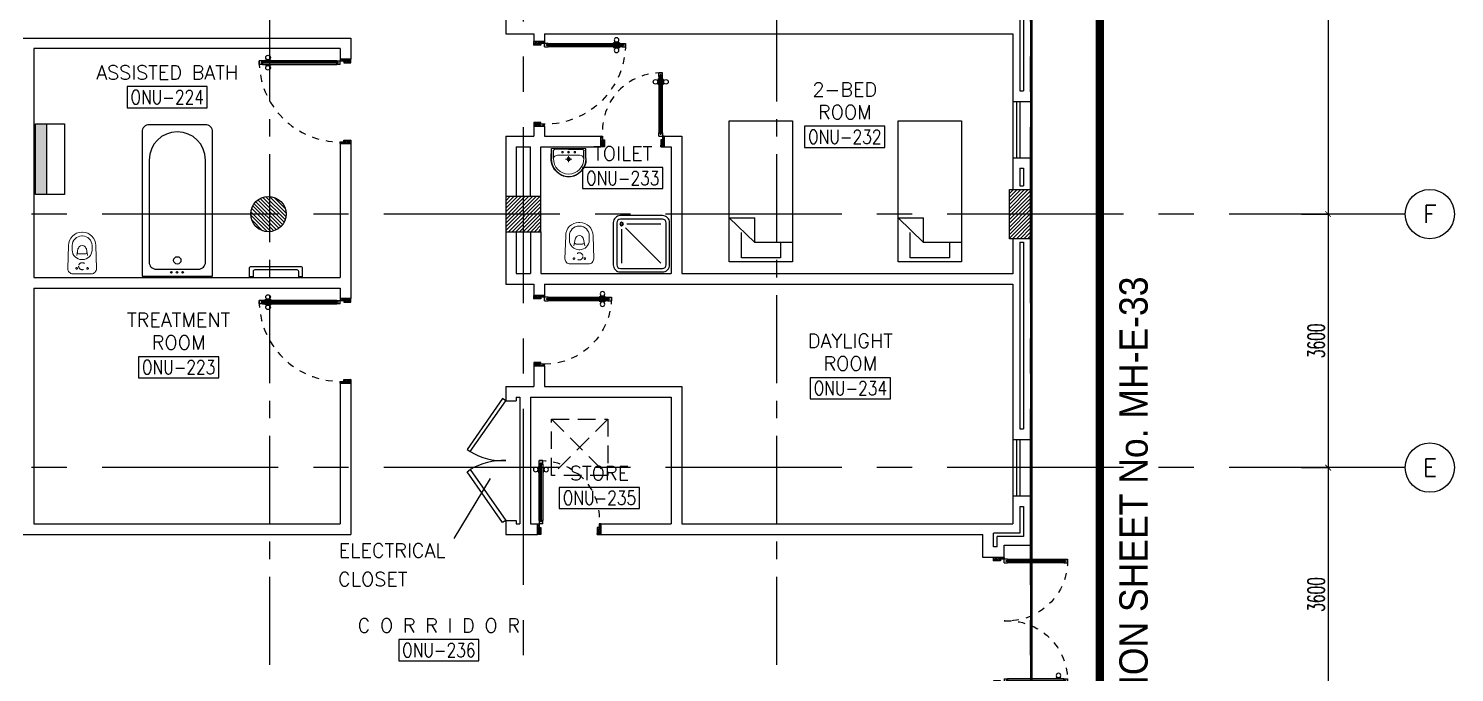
# Model space of a CAD drawing. Extents: x 0 to 90.9, y -1.6 to 78.
# Drawn here: x 70.7 to 90.95, y 13.2 to 22.35 of the extents above; entities that cross this region are included whole.
import ezdxf
from ezdxf.enums import TextEntityAlignment as Align

# ---------------------------------------------------------------- set-up
doc = ezdxf.new("R2010")
doc.units = 0
doc.header["$MEASUREMENT"] = 0
doc.header["$PDMODE"] = 34
for name, pattern in [('CENTER', [2, 1.25, -0.25, 0.25, -0.25]), ('CENTER2', [1.125, 0.75, -0.125, 0.125, -0.125]), ('CENTERX2', [4, 2.5, -0.5, 0.5, -0.5]), ('DASHED', [0.75, 0.5, -0.25]), ('HIDDEN', [0.375, 0.25, -0.125]), ('HIDDEN2', [0.1875, 0.125, -0.0625])]:
    doc.linetypes.add(name, pattern=pattern)
doc.layers.get('0').update_dxf_attribs({"color": 11, "linetype": 'CONTINUOUS'})
doc.layers.get('DEFPOINTS').update_dxf_attribs({"color": 11, "linetype": 'CONTINUOUS'})
for name, color, linetype in [('A-FUR-ACCES', 11, 'CONTINUOUS'), ('AX-CR', 11, 'CONTINUOUS'), ('AX-DIM', 11, 'CONTINUOUS'), ('AX-TXT', 11, 'CONTINUOUS'), ('AXES', 11, 'CENTERX2'), ('AXES1', 11, 'CENTER'), ('COL', 11, 'CONTINUOUS'), ('DOOR', 11, 'CONTINUOUS'), ('E-TEXT', 4, 'CONTINUOUS'), ('EJ', 11, 'CONTINUOUS'), ('ELEV', 11, 'CONTINUOUS'), ('FIX', 11, 'CONTINUOUS'), ('FUR', 11, 'CONTINUOUS'), ('HAT', 11, 'CONTINUOUS'), ('INSUL', 11, 'CONTINUOUS'), ('RM-BOX', 11, 'CONTINUOUS'), ('RM-NAME', 11, 'CONTINUOUS'), ('RM-NO', 11, 'CONTINUOUS'), ('ROOF', 11, 'CONTINUOUS'), ('SHAFT', 11, 'CONTINUOUS'), ('TXT1', 11, 'CONTINUOUS'), ('WALL', 11, 'CONTINUOUS'), ('WIN', 11, 'CONTINUOUS')]:
    doc.layers.add(name, color=color, linetype=linetype)
doc.styles.add('ROMANS', font='ROMANS.shx', dxfattribs={"width": 0.6})
doc.styles.add('TTXT', font='swisse.ttf', dxfattribs={"width": 0.6})
doc.dimstyles.new('DIM-OUT', dxfattribs={"dimscale": 0, "dimtxt": 0.24, "dimasz": 0.08, "dimexe": 0.02, "dimexo": 0.02, "dimgap": 0.05, "dimtad": 1, "dimdec": 0, "dimlfac": 1000, "dimzin": 0, "dimdsep": 46, "dimtxsty": 'ROMANS', "dimblk1": 'ARCHTICK', "dimblk2": 'ARCHTICK', "dimsah": 1, "dimcen": 0.01, "dimdle": 0.08, "dimclrd": 7, "dimclre": 7, "dimclrt": 2, "dimadec": 0, "dimazin": 0, "dimtp": 2, "dimtm": 2, "dimtfac": 0.114286, "dimtdec": 0, "dimtix": 1, "dimtmove": 2, "dimatfit": 3, "dimldrblk": 'ARCHTICK', "dimfxl": 0, "dimtolj": 1, "dimtzin": 0, "dimarcsym": 0})

# ---------------------------------------------------------------- blocks, each defined once
blk = doc.blocks.new('RM1')
at = {"layer": 'RM-BOX'}
blk.add_lwpolyline([(570, -200), (-570, -200), (-570, -500), (570, -500)], close=True, dxfattribs=at)
at = {"layer": 'RM-NAME', "style": 'ROMANS'}
for tag, p in [('ROOMNAME1', (0, 324)), ('ROOMNAME2', (0, 0))]:
    blk.add_attdef(tag, text='', height=200, dxfattribs=at).set_placement(p, align=Align.MIDDLE)
at = {"layer": 'RM-NO', "style": 'ROMANS', "width": 0.8}
blk.add_attdef('ROOMNO', text='', height=200, dxfattribs=at).set_placement((0, -350), align=Align.MIDDLE)
blk = doc.blocks.new('WC1')
at = {"layer": 'FIX', "lineweight": 20}
for p, q in [((-210, 204), (-538, 194)), ((-727, 5), (-727, -5)), ((-674, 5), (-674, -5)), ((-534, 24), (-540, 0)), ((-540, 0), (-534, -24)), ((-475, 141), (-538, 141)), ((-395, 76), (-490, 60)), ((-339, 5), (-339, -5)), ((-538, -141), (-475, -141)), ((-538, -194), (-210, -204)), ((-490, -60), (-395, -76))]:
    blk.add_line(p, q, dxfattribs=at)
at = {"layer": 'FIX', "linetype": 'Continuous', "lineweight": 20}
blk.add_line((-420, -47), (-420, 45), dxfattribs=at)
at = {"layer": 'FIX', "lineweight": 20}
blk.add_lwpolyline([(-213, -204), (-210, -204, 0.414214), (-137, -131), (-137, 0), (-137, 131, 0.414214), (-210, 204)], format="xyb", dxfattribs=at)
at = {"layer": 'FIX', "linetype": 'HIDDEN2', "lineweight": 20, "ltscale": 0.3}
blk.add_circle((-245, 0), 49.8, dxfattribs=at)
at = {"layer": 'FIX', "linetype": 'HIDDEN', "lineweight": 20, "ltscale": 0.05}
for centre in [(-213, 78), (-213, -77)]:
    blk.add_circle(centre, 11.6, dxfattribs=at)
at = {"layer": 'FIX', "lineweight": 20}
for centre, radius, start, end in [((-538, 5), 189, 90, 180), ((-538, 5), 136, 90, 180), ((-473, -7), 68.2, 128.9242, 152.8468), ((-464, -18), 82, 108.496, 128.9242), ((-475, 5), 136, 360, 90), ((-538, -5), 189, 180, 270), ((-538, -5), 136, 180, 270), ((-473, 7), 68.2, 207.1532, 231.0758), ((-464, 18), 82, 231.0758, 251.504), ((-475, -5), 136, 270, 0)]:
    blk.add_arc(centre, radius, start, end, dxfattribs=at)
at = {"layer": 'FIX', "linetype": 'Continuous', "lineweight": 20}
for centre, start, end in [((-443, 46), 357.6662, 91.6121), ((-442, -46), 268.3879, 2.3338)]:
    blk.add_arc(centre, 22.3, start, end, dxfattribs=at)
blk = doc.blocks.new('DOOR100')
at = {"layer": 'DOOR', "color": 0, "linetype": 'ByBlock'}
for p, q in [((-83, 1129), (-83, 1219)), ((-76, 1219), (-83, 1219)), ((-76, 1251), (-76, 1301)), ((-76, 1301), (-26, 1301)), ((-26, 1301), (-76, 1301)), ((-59, 1251), (-76, 1251)), ((-59, 1251), (-59, 1271)), ((-43, 1271), (-59, 1271)), ((-43, 1251), (-43, 1271)), ((-26, 1251), (-43, 1251)), ((-26, 1251), (-26, 1301)), ((-26, 1219), (-19, 1219)), ((-19, 1129), (-19, 1219)), ((-92, 1206), (-92, 1141)), ((-83, 1206), (-92, 1206)), ((-83, 1141), (-92, 1141)), ((-83, 1206), (-83, 1141)), ((-76, 1129), (-83, 1129)), ((-26, 1129), (-19, 1129)), ((-19, 1206), (-19, 1141)), ((-19, 1206), (-10, 1206)), ((-19, 1141), (-10, 1141)), ((-10, 1206), (-10, 1141)), ((-1201, 0), (-1201, 150)), ((-1201, 150), (-1176, 150)), ((-1201, 150), (-1201, 0)), ((-1151, 0), (-1201, 0)), ((-1176, 150), (-1176, 100)), ((-1176, 100), (-1151, 100)), ((-1151, 100), (-1151, 0)), ((-76, 200), (-59, 200)), ((-76, 150), (-76, 200)), ((-76, 150), (-26, 150)), ((-59, 200), (-59, 180)), ((-59, 180), (-43, 180)), ((-51, 100), (-51, 0)), ((-26, 100), (-51, 100)), ((-51, 0), (-1, 0)), ((-43, 200), (-26, 200)), ((-43, 180), (-43, 200)), ((-26, 200), (-26, 150)), ((-1, 150), (-26, 150)), ((-26, 150), (-26, 100)), ((-1, 150), (-1, 0))]:
    blk.add_line(p, q, dxfattribs=at)
at = {"layer": 'DOOR', "linetype": 'ByBlock'}
for p, q in [((-76, 1251), (-76, 200)), ((-59, 200), (-59, 1251)), ((-43, 200), (-43, 1251)), ((-26, 200), (-26, 1251))]:
    blk.add_line(p, q, dxfattribs=at)
at = {"layer": 'DOOR', "color": 9, "linetype": 'ByBlock'}
for p, q in [((-1151, 0), (-1201, 114)), ((-1151, 0), (-1201, 40)), ((-1151, 0), (-1164, 100)), ((-51, 0), (-1, 114)), ((-51, 0), (-38, 100)), ((-51, 0), (-1, 40))]:
    blk.add_line(p, q, dxfattribs=at)
at = {"layer": 'DOOR', "color": 0, "linetype": 'ByBlock'}
for centre in [(-125, 1174), (22, 1174)]:
    blk.add_circle(centre, 32.4, dxfattribs=at)
at = {"layer": 'DOOR', "linetype": 'HIDDEN', "ltscale": 0.5}
blk.add_arc((-27, 152), 1149, 89.961, 180.0931, dxfattribs=at)
at = {"layer": 'DOOR', "color": 9, "linetype": 'ByBlock'}
for centre, radius, start, end in [((-1151, 0), 154, 103.7142, 108.8947), ((-1151, 0), 134, 100.72, 111.8402), ((-1151, 0), 94.4, 90, 121.9818), ((-1151, 0), 74.4, 90, 132.2236), ((-1151, 0), 54.4, 90, 156.7926), ((-1151, 0), 34.4, 90, 180), ((-1151, 0), 14.4, 90, 180), ((-51, 0), 94.4, 58.0182, 90), ((-51, 0), 74.4, 47.7764, 90), ((-51, 0), 54.4, 23.2074, 90), ((-51, 0), 34.4, 0, 90), ((-51, 0), 14.4, 0, 90), ((-51, 0), 134, 68.1598, 79.28), ((-51, 0), 114, 64.0838, 77.3774), ((-51, 0), 154, 71.1053, 76.2858)]:
    blk.add_arc(centre, radius, start, end, dxfattribs=at)
blk = doc.blocks.new('D1000')
at = {"layer": 'DOOR', "color": 7, "linetype": 'ByBlock'}
for p, q in [((0, 0), (-150, 0)), ((-150, 0), (-150, -25)), ((-150, 0), (0, 0)), ((0, -50), (-114, 0)), ((0, -50), (-40, 0)), ((0, -50), (0, 0)), ((-1050, -25), (-1100, -25)), ((-1100, -75), (-1100, -25)), ((-1100, -25), (-1100, -75)), ((-1050, -75), (-1100, -75)), ((-1050, -42), (-1070, -42)), ((-1070, -42), (-1070, -58)), ((-1050, -58), (-1070, -58)), ((-1050, -25), (-1050, -42)), ((-1050, -58), (-1050, -75)), ((-928, -18), (-1018, -18)), ((-1018, -25), (-1018, -18)), ((-1018, -75), (-1018, -82)), ((-928, -82), (-1018, -82)), ((-1005, -9), (-940, -9)), ((-1005, -18), (-1005, -9)), ((-1005, -18), (-940, -18)), ((-1005, -82), (-940, -82)), ((-1005, -82), (-1005, -91)), ((-1005, -91), (-940, -91)), ((-940, -18), (-940, -9)), ((-940, -82), (-940, -91)), ((-928, -25), (-928, -18)), ((-928, -75), (-928, -82)), ((-200, -42), (-200, -25)), ((-200, -25), (-150, -25)), ((-180, -42), (-200, -42)), ((-200, -75), (-200, -58)), ((-200, -58), (-180, -58)), ((-150, -75), (-200, -75)), ((-180, -58), (-180, -42)), ((-150, -75), (-150, -25)), ((-150, -25), (-100, -25)), ((-100, -25), (-100, -50)), ((0, -50), (-100, -37)), ((-100, -50), (0, -50)), ((-150, -975), (-100, -975)), ((-150, -1000), (-150, -975)), ((-150, -1000), (0, -1000)), ((0, -1000), (-150, -1000)), ((0, -950), (-114, -1000)), ((-100, -975), (-100, -950)), ((0, -950), (-100, -963)), ((-100, -950), (0, -950)), ((0, -950), (-40, -1000)), ((0, -950), (0, -1000))]:
    blk.add_line(p, q, dxfattribs=at)
at = {"layer": 'DOOR', "linetype": 'ByBlock'}
for p, q in [((-200, -25), (-1050, -25)), ((-200, -42), (-1050, -42)), ((-200, -58), (-1050, -58)), ((-1050, -75), (-200, -75))]:
    blk.add_line(p, q, dxfattribs=at)
at = {"layer": 'DOOR', "color": 7, "linetype": 'ByBlock'}
for centre in [(-973, 23), (-973, -124)]:
    blk.add_circle(centre, 32.4, dxfattribs=at)
for centre, radius, start, end in [((0, -50), 134, 158.1598, 169.28), ((0, -50), 74.4, 137.7764, 180), ((0, -50), 54.4, 113.2074, 180), ((0, -50), 154, 161.1053, 166.2858), ((0, -50), 114, 154.0838, 167.3774), ((0, -50), 94.4, 148.0182, 180), ((0, -50), 34.4, 90, 180), ((0, -50), 14.4, 90, 180), ((0, -950), 154, 193.7142, 198.8947), ((0, -950), 134, 190.72, 201.8402), ((0, -950), 94.4, 180, 211.9818), ((0, -950), 74.4, 180, 222.2236), ((0, -950), 54.4, 180, 246.7926), ((0, -950), 34.4, 180, 270), ((0, -950), 14.4, 180, 270)]:
    blk.add_arc(centre, radius, start, end, dxfattribs=at)
at = {"layer": 'DOOR', "linetype": 'HIDDEN', "ltscale": 0.5}
blk.add_arc((-149, -24), 951, 180.0434, 269.9667, dxfattribs=at)
blk = doc.blocks.new('LAV1')
at = {"layer": 'FIX', "linetype": 'DASHED', "lineweight": 20, "ltscale": 0.05}
for p, q in [((0, 170), (0, 270)), ((0, 170), (0, 270)), ((50, 220), (-50, 220))]:
    blk.add_line(p, q, dxfattribs=at)
at = {"layer": 'FIX', "linetype": 'ByBlock', "ltscale": 0.3}
for p, q in [((-280, 210), (-275, 50)), ((-245, 210), (-245, 85)), ((0, 60), (-220, 60)), ((0, 60), (220, 60)), ((245, 210), (245, 85)), ((280, 210), (275, 50))]:
    blk.add_line(p, q, dxfattribs=at)
at = {"layer": 'FIX', "linetype": 'Continuous', "lineweight": 20}
for p, q in [((-275, 210), (-275, 50)), ((0, 50), (-275, 50)), ((0, 50), (-252, 50)), ((0, 155), (-181, 155)), ((0, 155), (181, 155)), ((0, 50), (275, 50)), ((0, 50), (252, 50)), ((275, 210), (275, 50))]:
    blk.add_line(p, q, dxfattribs=at)
at = {"layer": 'FIX', "lineweight": 20}
for p, q in [((16, 107), (-15, 107)), ((0, 92), (0, 123))]:
    blk.add_line(p, q, dxfattribs=at)
for centre, radius in [((0, 220), 29.5), ((0, 220), 22.5), ((0, 107), 15.5)]:
    blk.add_circle(centre, radius, dxfattribs=at)
at = {"layer": 'FIX', "linetype": 'HIDDEN', "lineweight": 20, "ltscale": 0.05}
for centre in [(-100, 107), (100, 107)]:
    blk.add_circle(centre, 12.4, dxfattribs=at)
at = {"layer": 'FIX', "linetype": 'ByBlock', "ltscale": 0.3}
for centre, radius, start, end in [((7, 220), 287, 91.3776, 182.0064), ((-7, 220), 287, 357.9936, 88.6224), ((-220, 85), 24.9, 179.7021, 269.9486), ((220, 85), 24.9, 270.0514, 0.2979)]:
    blk.add_arc(centre, radius, start, end, dxfattribs=at)
at = {"layer": 'FIX', "linetype": 'Continuous', "lineweight": 20}
for centre, radius, start, end in [((8, 217), 283, 91.6988, 181.351), ((8, 212), 253, 91.7328, 180.4884), ((-8, 217), 283, 358.649, 88.3012), ((-8, 212), 253, 359.5116, 88.2672), ((-179, 222), 66.9, 190.2006, 268.0786), ((179, 222), 66.9, 271.9214, 349.7994)]:
    blk.add_arc(centre, radius, start, end, dxfattribs=at)
blk = doc.blocks.new('SHR1')
at = {"layer": 'FIX'}
for p, q in [((-196, 196), (-700, 700)), ((-143, 218), (-143, 700)), ((-218, 143), (-700, 143))]:
    blk.add_line(p, q, dxfattribs=at)
for points in [[(-825, 125), (-825, 725, -0.414214), (-725, 825), (-125, 825, -0.414214), (-25, 725), (-25, 125, -0.414214), (-125, 25), (-725, 25, -0.414214)], [(-775, 125), (-775, 725, -0.414214), (-725, 775), (-125, 775, -0.414214), (-75, 725), (-75, 125, -0.414214), (-125, 75), (-725, 75, -0.414214)]]:
    blk.add_lwpolyline(points, format="xyb", close=True, dxfattribs=at)
for radius in [25, 15]:
    blk.add_circle((-143, 143), radius, dxfattribs=at)
blk = doc.blocks.new('BTUB1')
at = {"layer": 'FIX'}
for points in [[(-500, -25), (-500, -2075, 0.414214), (-400, -2175), (400, -2175, 0.414214), (500, -2075), (500, -25)], [(-400, -1675, 1), (400, -1675), (400, -225, 0.414214), (300, -125), (-300, -125, 0.414214), (-400, -225)]]:
    blk.add_lwpolyline(points, format="xyb", close=True, dxfattribs=at)
for centre, radius in [((-75, -81), 11), ((0, -250), 52.2), ((5, -81), 11), ((85, -81), 11)]:
    blk.add_circle(centre, radius, dxfattribs=at)
blk = doc.blocks.new('AH20A')
at = {"layer": 'FUR'}
for p, q in [((0, 0.5), (0, -0.5)), ((1, 0.5), (0, 0.5)), ((0.136, 0.5), (0.136, -0.099)), ((1, -0.5), (1, 0.5)), ((0.136, 0.311), (0.028, 0.311)), ((0.028, 0.311), (0.028, -0.309)), ((0.136, -0.099), (0.313, -0.5)), ((0.136, -0.099), (0.313, -0.099)), ((0.313, -0.5), (0.313, -0.099)), ((0.028, -0.309), (0.208, -0.309)), ((0, -0.5), (1, -0.5))]:
    blk.add_line(p, q, dxfattribs=at)
blk = doc.blocks.new('DOOR90')
at = {"layer": 'DOOR', "linetype": 'ByBlock'}
for p, q in [((0, 0), (-150, 0)), ((-200, -25), (-1000, -25)), ((-200, -42), (-1000, -42)), ((-200, -58), (-1000, -58)), ((-1000, -75), (-200, -75))]:
    blk.add_line(p, q, dxfattribs=at)
at = {"layer": 'DOOR', "color": 0, "linetype": 'ByBlock'}
for p, q in [((-150, 0), (-150, -25)), ((-150, 0), (0, 0)), ((0, -50), (0, 0)), ((-1050, -25), (-1050, -75)), ((-1050, -75), (-1050, -25)), ((-1000, -25), (-1050, -25)), ((-1000, -75), (-1050, -75)), ((-1020, -42), (-1020, -58)), ((-1000, -42), (-1020, -42)), ((-1000, -58), (-1020, -58)), ((-1000, -25), (-1000, -42)), ((-1000, -58), (-1000, -75)), ((-968, -25), (-968, -18)), ((-878, -18), (-968, -18)), ((-968, -75), (-968, -82)), ((-878, -82), (-968, -82)), ((-955, -18), (-955, -9)), ((-955, -9), (-890, -9)), ((-955, -18), (-890, -18)), ((-955, -82), (-955, -91)), ((-955, -82), (-890, -82)), ((-955, -91), (-890, -91)), ((-890, -18), (-890, -9)), ((-890, -82), (-890, -91)), ((-878, -25), (-878, -18)), ((-878, -75), (-878, -82)), ((-200, -42), (-200, -25)), ((-200, -25), (-150, -25)), ((-180, -42), (-200, -42)), ((-200, -75), (-200, -58)), ((-200, -58), (-180, -58)), ((-150, -75), (-200, -75)), ((-180, -58), (-180, -42)), ((-150, -75), (-150, -25)), ((-150, -25), (-100, -25)), ((-100, -25), (-100, -50)), ((-100, -50), (0, -50)), ((-150, -900), (-150, -875)), ((-150, -875), (-100, -875)), ((0, -900), (-150, -900)), ((-150, -900), (0, -900)), ((-100, -850), (0, -850)), ((-100, -875), (-100, -850)), ((0, -850), (0, -900))]:
    blk.add_line(p, q, dxfattribs=at)
at = {"layer": 'DOOR', "color": 9, "linetype": 'ByBlock'}
for p, q in [((0, -50), (-114, 0)), ((0, -50), (-40, 0)), ((0, -50), (-100, -37)), ((0, -850), (-114, -900)), ((0, -850), (-100, -863)), ((0, -850), (-40, -900))]:
    blk.add_line(p, q, dxfattribs=at)
at = {"layer": 'DOOR', "color": 0, "linetype": 'ByBlock'}
for centre in [(-923, 24), (-923, -124)]:
    blk.add_circle(centre, 32.4, dxfattribs=at)
at = {"layer": 'DOOR', "color": 9, "linetype": 'ByBlock'}
for centre, radius, start, end in [((0, -50), 74.4, 137.7764, 180), ((0, -50), 54.4, 113.2074, 180), ((0, -50), 154, 161.1053, 166.2858), ((0, -50), 134, 158.1598, 169.28), ((0, -50), 114, 154.0838, 167.3774), ((0, -50), 94.4, 148.0182, 180), ((0, -50), 34.4, 90, 180), ((0, -50), 14.4, 90, 180), ((0, -850), 154, 193.7142, 198.8947), ((0, -850), 134, 190.72, 201.8402), ((0, -850), 94.4, 180, 211.9818), ((0, -850), 74.4, 180, 222.2236), ((0, -850), 54.4, 180, 246.7926), ((0, -850), 34.4, 180, 270), ((0, -850), 14.4, 180, 270)]:
    blk.add_arc(centre, radius, start, end, dxfattribs=at)
at = {"layer": 'DOOR', "linetype": 'HIDDEN', "ltscale": 0.5}
blk.add_arc((-222, -50), 828, 178.2701, 275.003, dxfattribs=at)
blk = doc.blocks.new('COL50')
at = {"layer": 'COL'}
blk.add_lwpolyline([(-250, 250), (-250, -250), (250, -250), (250, 250)], close=True, dxfattribs=at)
blk = doc.blocks.new('*X32')
at = {"color": 0}
for p, q in [((203889, 132665), (204373, 133150)), ((203889, 132718), (204320, 133150)), ((203889, 132771), (204267, 133150)), ((203889, 132824), (204214, 133150)), ((203889, 132877), (204161, 133150)), ((203889, 132930), (204108, 133150)), ((203889, 132983), (204055, 133150)), ((203889, 133036), (204002, 133150)), ((203889, 133089), (203949, 133150)), ((203889, 133143), (203896, 133150)), ((203926, 132650), (204389, 133112)), ((203979, 132650), (204389, 133059)), ((204032, 132650), (204389, 133006)), ((204085, 132650), (204389, 132953)), ((204138, 132650), (204389, 132900)), ((204191, 132650), (204389, 132847)), ((204244, 132650), (204389, 132794)), ((204297, 132650), (204389, 132741)), ((204350, 132650), (204389, 132688))]:
    blk.add_line(p, q, dxfattribs=at)
blk = doc.blocks.new('C11')
at = {"layer": 'HAT'}
h = blk.add_hatch(dxfattribs=at)
h.set_pattern_fill('ANSI31', color=256, scale=300, style=0)
h.set_pattern_definition([(45, (-248556.182, -75061.005), (-26.5165043, 26.5165043), [])])
h.paths.add_polyline_path([(300, 700), (0, 700), (0, 350), (300, 350)])
h.paths.add_polyline_path([(300, 350), (0, 350), (0, 0), (300, 0)])
at = {"layer": 'COL'}
blk.add_lwpolyline([(300, 700), (300, 0), (0, 0), (0, 700)], close=True, dxfattribs=at)
blk = doc.blocks.new('_ARCHTICK')
at = {"color": 0, "linetype": 'ByBlock', "const_width": 0.15}
blk.add_lwpolyline([(-0.5, -0.5), (0.5, 0.5)], dxfattribs=at)
blk = doc.blocks.new('*D123')
at = {"layer": 'AX-DIM', "color": 7, "lineweight": -2}
for p, q in [((88.774, 16.112), (89.174, 16.112)), ((89.154, 16.192), (89.154, 12.432)), ((88.774, 12.512), (89.174, 12.512))]:
    blk.add_line(p, q, dxfattribs=at)
at = {"layer": 'DEFPOINTS', "color": 0}
for p in [(88.754, 16.112), (88.754, 12.512), (89.154, 12.512)]:
    blk.add_point(p, dxfattribs=at)
at = {"layer": 'AX-DIM', "color": 7, "lineweight": -2, "xscale": 0.08, "yscale": 0.08, "zscale": 0.08}
for p, rotation in [((89.154, 16.112), 90), ((89.154, 12.512), 270)]:
    blk.add_blockref('_ARCHTICK', p, dxfattribs=dict(at, rotation=rotation))
at = {"layer": 'AX-DIM', "color": 2, "insert": (88.984, 14.312), "char_height": 0.24, "attachment_point": 5, "rotation": 90, "style": 'ROMANS'}
blk.add_mtext('\\A1;3600', dxfattribs=at)
blk = doc.blocks.new('*D122')
at = {"layer": 'AX-DIM', "color": 7, "lineweight": -2}
for p, q in [((88.774, 19.712), (89.174, 19.712)), ((89.154, 19.792), (89.154, 16.032)), ((88.774, 16.112), (89.174, 16.112))]:
    blk.add_line(p, q, dxfattribs=at)
at = {"layer": 'DEFPOINTS', "color": 0}
for p in [(88.754, 19.712), (88.754, 16.112), (89.154, 16.112)]:
    blk.add_point(p, dxfattribs=at)
at = {"layer": 'AX-DIM', "color": 7, "lineweight": -2, "xscale": 0.08, "yscale": 0.08, "zscale": 0.08}
for p, rotation in [((89.154, 19.712), 90), ((89.154, 16.112), 270)]:
    blk.add_blockref('_ARCHTICK', p, dxfattribs=dict(at, rotation=rotation))
at = {"layer": 'AX-DIM', "color": 2, "insert": (88.984, 17.912), "char_height": 0.24, "attachment_point": 5, "rotation": 90, "style": 'ROMANS'}
blk.add_mtext('\\A1;3600', dxfattribs=at)
blk = doc.blocks.new('*D121')
at = {"layer": 'AX-DIM', "color": 7, "lineweight": -2}
for p, q in [((89.154, 26.992), (89.154, 19.632)), ((88.774, 26.912), (89.174, 26.912)), ((88.774, 19.712), (89.174, 19.712))]:
    blk.add_line(p, q, dxfattribs=at)
at = {"layer": 'DEFPOINTS', "color": 0}
for p in [(88.754, 26.912), (88.754, 19.712), (89.154, 19.712)]:
    blk.add_point(p, dxfattribs=at)
at = {"layer": 'AX-DIM', "color": 7, "lineweight": -2, "xscale": 0.08, "yscale": 0.08, "zscale": 0.08}
for p, rotation in [((89.154, 26.912), 90), ((89.154, 19.712), 270)]:
    blk.add_blockref('_ARCHTICK', p, dxfattribs=dict(at, rotation=rotation))
at = {"layer": 'AX-DIM', "color": 2, "insert": (88.984, 23.312), "char_height": 0.24, "attachment_point": 5, "rotation": 90, "style": 'ROMANS'}
blk.add_mtext('\\A1;7200', dxfattribs=at)
blk = doc.blocks.new('AXR')
at = {"layer": 'AX-CR'}
blk.add_circle((350, 0), 350, dxfattribs=at)
at = {"layer": 'AX-TXT', "style": 'ROMANS'}
blk.add_attdef('AX', text='', height=250, dxfattribs=at).set_placement((350, 0), align=Align.MIDDLE)
blk = doc.blocks.new('A$C272A55A0')
at = {"layer": 'DOOR', "color": 0, "linetype": 'ByBlock'}
for p, q in [((0, 900), (0, 1050)), ((50, 1050), (0, 1050)), ((50, 950), (50, 1050)), ((1750, 950), (1750, 1050)), ((1750, 1050), (1800, 1050)), ((1800, 1050), (1800, 900)), ((0, 900), (25, 900)), ((25, 950), (50, 950)), ((25, 900), (25, 950)), ((75, 900), (25, 900)), ((25, 850), (25, 900)), ((42, 850), (25, 850)), ((58, 870), (42, 870)), ((42, 870), (42, 850)), ((58, 850), (58, 870)), ((75, 850), (58, 850)), ((75, 900), (75, 850)), ((1725, 900), (1775, 900)), ((1725, 900), (1725, 850)), ((1725, 850), (1742, 850)), ((1742, 870), (1758, 870)), ((1742, 850), (1742, 870)), ((1775, 950), (1750, 950)), ((1758, 870), (1758, 850)), ((1758, 850), (1775, 850)), ((1775, 900), (1775, 950)), ((1800, 900), (1775, 900)), ((1775, 850), (1775, 900)), ((25, 50), (42, 50)), ((25, 50), (25, 0)), ((25, 0), (75, 0)), ((75, 0), (25, 0)), ((42, 50), (42, 30)), ((42, 30), (58, 30)), ((58, 50), (75, 50)), ((58, 50), (58, 30)), ((75, 50), (75, 0)), ((1718, 160), (1709, 160)), ((1709, 95), (1709, 160)), ((1718, 95), (1709, 95)), ((1725, 173), (1718, 173)), ((1718, 173), (1718, 83)), ((1718, 95), (1718, 160)), ((1725, 83), (1718, 83)), ((1742, 50), (1725, 50)), ((1725, 50), (1725, 0)), ((1775, 0), (1725, 0)), ((1725, 0), (1775, 0)), ((1742, 50), (1742, 30)), ((1758, 30), (1742, 30)), ((1775, 50), (1758, 50)), ((1758, 50), (1758, 30)), ((1775, 173), (1782, 173)), ((1775, 83), (1782, 83)), ((1775, 50), (1775, 0)), ((1782, 173), (1782, 83)), ((1782, 160), (1791, 160)), ((1782, 95), (1782, 160)), ((1782, 95), (1791, 95)), ((1791, 95), (1791, 160))]:
    blk.add_line(p, q, dxfattribs=at)
at = {"layer": 'DOOR', "color": 9, "linetype": 'ByBlock'}
for p, q in [((50, 1050), (0, 1010)), ((50, 1050), (0, 937)), ((50, 1050), (37, 950)), ((1750, 1050), (1800, 1010)), ((1750, 1050), (1800, 937)), ((1750, 1050), (1763, 950))]:
    blk.add_line(p, q, dxfattribs=at)
at = {"layer": 'DOOR', "linetype": 'ByBlock'}
for p, q in [((25, 850), (25, 50)), ((42, 850), (42, 50)), ((58, 850), (58, 50)), ((75, 50), (75, 850)), ((1725, 50), (1725, 850)), ((1742, 850), (1742, 50)), ((1758, 850), (1758, 50)), ((1775, 850), (1775, 50))]:
    blk.add_line(p, q, dxfattribs=at)
at = {"layer": 'DOOR', "color": 0, "linetype": 'ByBlock'}
for centre in [(1676, 128), (1824, 128)]:
    blk.add_circle(centre, 32.4, dxfattribs=at)
at = {"layer": 'DOOR', "color": 9, "linetype": 'ByBlock'}
for centre, radius, start, end in [((50, 1050), 54.4, 203.2074, 270), ((50, 1050), 34.4, 180, 270), ((50, 1050), 14.4, 180, 270), ((1750, 1050), 14.4, 270, 0), ((1750, 1050), 34.4, 270, 0), ((1750, 1050), 54.4, 270, 336.7926), ((50, 1050), 74.4, 227.7764, 270), ((50, 1050), 94.4, 238.0182, 270), ((50, 1050), 114, 244.0838, 257.3774), ((50, 1050), 134, 248.1598, 259.28), ((50, 1050), 154, 251.1053, 256.2858), ((1750, 1050), 74.4, 270, 312.2236), ((1750, 1050), 94.4, 270, 301.9818), ((1750, 1050), 114, 282.6226, 295.9162), ((1750, 1050), 134, 280.72, 291.8402), ((1750, 1050), 154, 283.7142, 288.8947)]:
    blk.add_arc(centre, radius, start, end, dxfattribs=at)
at = {"layer": 'DOOR', "linetype": 'HIDDEN', "ltscale": 0.5}
for centre, start, end in [((50, 851), 268.3174, 3.2965), ((1750, 851), 176.7035, 271.6826)]:
    blk.add_arc(centre, 851, start, end, dxfattribs=at)
at = {"layer": 'WALL', "linetype": 'ByBlock'}
blk.add_line((1800, 900), (1800, 1050), dxfattribs=at)

msp = doc.modelspace()

# ---------------------------------------------------------------- hatches: boundary and pattern name
at = {"layer": 'A-FUR-ACCES'}
msp.add_hatch(color=11, dxfattribs=at).paths.add_polyline_path([(70.808, 20.9921), (70.958, 20.9921), (70.958, 19.9921), (70.808, 19.9921)])
at = {"layer": 'HAT'}
h = msp.add_hatch(dxfattribs=at)
h.set_pattern_fill('ANSI31', color=256, scale=0.3, style=0)
h.set_pattern_definition([(135, (135.35026, -23.922056), (0.026516504, 0.026516504), [])])
h.paths.add_polyline_path([(74.36, 19.7124), (74.11, 19.7124), (74.11, 19.9624, -0.4142136)])
h.paths.add_polyline_path([(74.11, 19.9624), (74.11, 19.7124), (73.86, 19.7124, -0.4142136)])
h.paths.add_polyline_path([(73.86, 19.7124), (74.11, 19.7124), (74.11, 19.4624, -0.4142136)])
h.paths.add_polyline_path([(74.11, 19.7124), (74.36, 19.7124, -0.4142136), (74.11, 19.4624)])

# ---------------------------------------------------------------- linework, layer by layer
at = {"layer": 'A-FUR-ACCES', "color": 11}
msp.add_line((70.958, 20.9921), (70.958, 19.9921), dxfattribs=at)
msp.add_lwpolyline([(70.8049, 20.9921), (71.2133, 20.9921), (71.2133, 19.9921), (70.8049, 19.9921)], close=True, dxfattribs=at)
at = {"layer": 'A-FUR-ACCES'}
msp.add_lwpolyline([(74.5159, 18.9202), (73.9159, 18.9202, 0.4142136), (73.8909, 18.8952), (73.8909, 18.8202), (73.8409, 18.8202), (73.8409, 18.9452, -0.4142136), (73.8659, 18.9702), (74.5659, 18.9702, -0.4142136), (74.5909, 18.9452), (74.5909, 18.8202), (74.5409, 18.8202), (74.5409, 18.8952, 0.4142136)], format="xyb", close=True, dxfattribs=at)
at = {"layer": 'AXES'}
for p, q in [((77.7289, -1.5519), (77.7289, 77.2608)), ((84.9289, -1.5519), (84.9289, 76.9108)), ((84.9489, -1.5519), (84.9489, 76.9108)), ((90.248, 19.7124), (68.7289, 19.7124)), ((90.248, 16.1124), (68.7289, 16.1124))]:
    msp.add_line(p, q, dxfattribs=at)
at = {"layer": 'AXES1'}
for p, q in [((74.1289, 5.3124), (74.1289, 64.1324)), ((81.3289, 5.3124), (81.3289, 64.1324))]:
    msp.add_line(p, q, dxfattribs=at)
at = {"layer": 'E-TEXT', "color": 11}
msp.add_line((77.2588, 15.9591), (76.7413, 15.1058), dxfattribs=at)
at = {"layer": 'EJ'}
for p, q in [((84.9289, 15.0124), (84.9289, 12.9124)), ((84.9489, 15.0124), (84.9489, 12.9124))]:
    msp.add_line(p, q, dxfattribs=at)
at = {"layer": 'ELEV', "linetype": 'CENTER2', "const_width": 0.12}
msp.add_lwpolyline([(85.9131, 2.9124), (85.9131, 66.5324)], dxfattribs=at)
at = {"layer": 'INSUL'}
for p, q in [((84.7789, 22.7624), (84.7789, 21.4624)), ((84.8289, 22.7624), (84.8289, 21.4624)), ((84.7789, 21.4624), (84.8289, 21.4624)), ((84.7789, 20.3624), (84.8289, 20.3624)), ((84.7789, 20.3624), (84.7789, 20.1124)), ((84.8289, 20.3624), (84.8289, 20.1124)), ((84.7789, 20.1124), (84.8289, 20.1124)), ((84.7789, 19.3124), (84.7789, 16.6624)), ((84.7789, 19.3124), (84.8289, 19.3124)), ((84.8289, 19.3124), (84.8289, 16.6624)), ((84.7789, 16.6624), (84.8289, 16.6624)), ((84.7789, 15.5624), (84.8289, 15.5624)), ((84.7789, 15.5624), (84.7789, 15.1833)), ((84.8289, 15.5624), (84.8289, 15.1333)), ((84.4039, 14.9874), (84.4039, 15.1833)), ((84.7789, 15.1833), (84.4039, 15.1833)), ((84.4539, 14.9874), (84.4039, 14.9874)), ((84.4539, 14.9874), (84.4539, 15.1333)), ((84.8289, 15.1333), (84.4539, 15.1333)), ((84.8289, 15.1624), (84.8289, 15.1333))]:
    msp.add_line(p, q, dxfattribs=at)
at = {"layer": 'ROOF'}
msp.add_line((84.9489, 26.5624), (84.9489, 12.9124), dxfattribs=at)
at = {"layer": 'SHAFT', "linetype": 'HIDDEN'}
for p, q in [((78.9289, 16.8024), (78.1289, 16.0024)), ((78.1289, 16.8024), (78.9289, 16.0024))]:
    msp.add_line(p, q, dxfattribs=at)
msp.add_lwpolyline([(78.1289, 16.8024), (78.9289, 16.8024), (78.9289, 16.0024), (78.1289, 16.0024)], close=True, dxfattribs=at)
at = {"layer": 'WALL', "linetype": 'ByBlock'}
for p, q in [((77.4789, 24.3724), (77.4789, 22.2724)), ((84.9289, 22.9124), (84.9289, 21.3124)), ((77.4789, 22.2724), (77.8789, 22.2724)), ((77.4789, 22.2724), (77.8789, 22.2724)), ((77.8789, 22.2724), (77.8789, 22.1619)), ((78.0289, 22.2724), (84.6789, 22.2724)), ((78.0289, 22.2724), (78.0289, 22.1619)), ((84.6789, 22.2705), (84.6789, 21.3124)), ((75.2789, 22.2124), (75.2789, 21.9124)), ((78.0289, 22.1619), (77.8789, 22.1619)), ((70.7789, 22.0624), (70.7789, 18.8124)), ((75.1289, 22.0624), (75.1289, 21.9124)), ((75.2789, 21.9124), (75.1289, 21.9124)), ((84.9255, 21.4624), (84.9289, 21.4624)), ((84.6789, 21.3124), (84.9289, 21.3124)), ((77.8789, 20.9619), (77.8789, 20.8174)), ((78.0289, 20.9619), (77.8789, 20.9619)), ((78.0289, 20.9619), (78.0289, 20.8174)), ((75.2789, 20.7124), (75.1289, 20.7124)), ((75.1289, 20.7124), (75.1289, 18.8124)), ((75.2789, 20.7124), (75.2789, 18.5124)), ((77.4789, 20.8174), (77.4789, 18.7174)), ((77.4789, 20.8174), (77.8789, 20.8174)), ((77.6289, 20.6674), (77.8289, 20.6674)), ((77.6289, 20.6674), (77.6289, 19.9624)), ((77.6289, 20.6674), (77.8289, 20.6674)), ((77.8289, 19.9624), (77.8289, 20.6674)), ((77.9789, 19.9624), (77.9789, 20.6674)), ((77.9789, 20.6674), (78.8289, 20.6674)), ((78.0289, 20.8174), (78.8289, 20.8174)), ((78.8289, 20.8174), (78.8289, 20.6674)), ((79.7289, 20.8174), (79.9789, 20.8174)), ((79.7289, 20.8174), (79.7289, 20.6674)), ((79.7289, 20.6674), (79.8289, 20.6674)), ((79.8289, 20.6674), (79.8289, 18.8674)), ((79.9789, 20.8174), (79.9789, 18.8674)), ((84.6789, 20.5124), (84.6789, 20.0624)), ((84.6789, 20.5124), (84.9289, 20.5124)), ((84.9289, 20.5124), (84.9289, 16.5124)), ((84.9255, 20.3624), (84.9289, 20.3624)), ((77.6289, 19.4624), (77.6289, 18.8674)), ((77.8289, 19.4624), (77.8289, 18.8674)), ((77.9789, 19.4624), (77.9789, 18.8674)), ((84.6789, 19.3624), (84.6789, 18.8655)), ((77.6289, 18.8674), (77.8289, 18.8674)), ((77.6289, 18.8674), (77.8289, 18.8674)), ((77.9789, 18.8674), (79.8289, 18.8674)), ((79.9789, 18.8674), (84.6789, 18.8674)), ((70.7789, 18.8124), (75.1289, 18.8124)), ((70.7789, 18.6624), (70.7789, 15.3124)), ((70.7789, 18.6624), (75.1289, 18.6624)), ((75.1289, 18.6624), (75.1289, 18.5124)), ((77.4789, 18.7174), (77.8789, 18.7174)), ((77.8789, 18.7174), (77.8789, 18.5569)), ((78.0289, 18.7174), (84.6789, 18.7174)), ((78.0289, 18.7174), (78.0289, 18.5569)), ((84.6789, 18.7174), (84.6789, 16.5124)), ((75.2789, 18.5124), (75.1289, 18.5124)), ((78.0289, 18.5569), (77.8789, 18.5569)), ((77.8789, 17.5569), (77.8789, 17.2624)), ((78.0289, 17.5569), (77.8789, 17.5569)), ((78.0289, 17.5569), (78.0289, 17.2624)), ((75.1289, 17.3124), (75.1289, 15.3124)), ((75.2789, 17.3124), (75.1289, 17.3124)), ((75.2789, 17.3124), (75.2789, 15.1624)), ((77.4789, 17.2624), (77.4789, 17.0624)), ((77.4789, 17.2624), (77.8789, 17.2624)), ((77.4789, 17.2624), (77.4789, 17.0624)), ((77.4789, 17.2624), (77.4789, 17.0624)), ((77.4789, 17.2624), (77.4789, 17.0624)), ((78.0289, 17.2624), (79.9789, 17.2624)), ((79.9789, 17.2624), (79.9789, 15.3124)), ((77.4789, 17.0624), (77.6289, 17.0624)), ((77.6289, 17.1124), (77.6289, 17.0624)), ((77.6289, 17.1124), (77.6789, 17.1124)), ((77.6289, 17.1124), (77.6289, 17.0624)), ((77.6289, 17.1124), (77.6789, 17.1124)), ((77.6789, 17.1124), (77.6789, 15.3124)), ((77.8289, 17.1124), (77.8289, 15.3124)), ((77.8289, 17.1124), (79.8289, 17.1124)), ((79.8289, 17.1124), (79.8289, 15.3124)), ((84.6789, 16.5124), (84.9289, 16.5124)), ((84.6789, 15.7124), (84.6789, 15.3124)), ((84.6789, 15.7124), (84.9289, 15.7124)), ((84.9289, 15.7124), (84.9289, 15.1624)), ((84.9255, 15.5624), (84.9289, 15.5624)), ((70.7789, 15.3124), (75.1289, 15.3124)), ((77.4789, 15.3624), (77.6289, 15.3624)), ((77.4789, 15.3624), (77.4789, 15.1624)), ((77.4789, 15.3624), (77.4789, 15.1624)), ((77.4789, 15.3624), (77.4789, 15.1624)), ((77.4789, 15.3624), (77.4789, 15.1624)), ((77.6289, 15.3624), (77.6289, 15.3124)), ((77.6289, 15.3624), (77.6289, 15.3124)), ((77.6289, 15.3124), (77.6789, 15.3124)), ((77.6289, 15.3124), (77.6789, 15.3124)), ((77.6289, 15.3124), (77.6789, 15.3124)), ((77.8289, 15.3124), (77.9289, 15.3124)), ((77.9289, 15.3124), (77.9289, 15.1624)), ((78.8289, 15.3124), (79.8289, 15.3124)), ((78.8289, 15.3124), (79.8289, 15.3124)), ((78.8289, 15.3124), (78.8289, 15.1624)), ((79.9789, 15.3124), (84.6789, 15.3124)), ((70.6289, 15.1624), (75.2789, 15.1624)), ((77.4789, 15.1624), (77.7789, 15.1624)), ((77.4789, 15.1624), (77.9289, 15.1624)), ((78.8289, 15.1624), (84.2539, 15.1624)), ((84.5539, 15.0124), (84.9289, 15.0124))]:
    msp.add_line(p, q, dxfattribs=at)
at = {"layer": 'WALL'}
for p, q in [((70.6289, 22.2124), (75.2789, 22.2124)), ((75.1289, 22.0624), (70.7789, 22.0624)), ((84.2539, 14.8374), (84.2539, 15.1624)), ((84.5539, 14.8374), (84.5539, 15.0124)), ((84.9289, 15.1624), (84.9289, 12.8624)), ((84.5539, 14.8374), (84.2539, 14.8374))]:
    msp.add_line(p, q, dxfattribs=at)
for points in [[(77.4789, 17.0624), (77.4347, 17.0932), (76.9315, 16.371), (76.9756, 16.3403)], [(77.4789, 15.3624), (77.4347, 15.3316), (76.9315, 16.0538), (76.9756, 16.0846)]]:
    msp.add_lwpolyline(points, close=True, dxfattribs=at)
msp.add_circle((74.11, 19.7124), 0.25, dxfattribs=at)
for centre, start, end in [((77.4347, 17.0932), 238.62591, 272.86757), ((77.4347, 15.3316), 87.13243, 121.37409)]:
    msp.add_arc(centre, 0.8819, start, end, dxfattribs=at)
at = {"layer": 'WIN'}
for p, q in [((84.6789, 21.3124), (84.6789, 20.5124)), ((84.7289, 21.3124), (84.7289, 20.5124)), ((84.7789, 21.3124), (84.7789, 20.5124)), ((84.9289, 21.3124), (84.9289, 20.5124)), ((84.6789, 16.5124), (84.6789, 15.7124)), ((84.7289, 16.5124), (84.7289, 15.7124)), ((84.7789, 16.5124), (84.7789, 15.7124)), ((84.9289, 16.5124), (84.9289, 15.7124))]:
    msp.add_line(p, q, dxfattribs=at)

# ---------------------------------------------------------------- block references
at = {"layer": 'AXES', "xscale": 0.001, "yscale": 0.001, "zscale": 0.001}
for p, values in [((90.248, 19.7124), {'AX': 'F'}), ((90.248, 16.1124), {'AX': 'E'})]:
    msp.add_blockref('AXR', p, dxfattribs=at).add_auto_attribs(values)
at = {"layer": 'COL', "xscale": 0.001, "yscale": 0.001, "zscale": 0.001}
for name, p in [('C11', (84.6289, 19.3624)), ('COL50', (77.7289, 19.7124)), ('COL50', (77.7289, 19.7124))]:
    msp.add_blockref(name, p, dxfattribs=at)
at = {"layer": 'DOOR', "color": 0, "linetype": 'ByBlock', "zscale": 0.001}
for name, p, xscale, yscale, rotation in [('DOOR100', (77.8789, 22.1629), -0.001, 0.001, 270), ('DOOR100', (75.2789, 21.9134), 0.001, 0.001, 90), ('DOOR90', (79.7289, 20.6674), 0.001, 0.001, 270), ('DOOR100', (75.2789, 18.5134), 0.001, 0.001, 89.99999999999999), ('DOOR90', (77.9289, 15.1624), -0.000999999996565748, 0.000999999996565748, 90), ('A$C272A55A0', (85.4542, 14.8374), -0.000999999996565748, 0.000999999996565748, 90)]:
    msp.add_blockref(name, p, dxfattribs=dict(at, xscale=xscale, yscale=yscale, rotation=rotation))
at = {"layer": 'DOOR', "color": 0, "linetype": 'Continuous', "xscale": -0.001, "yscale": 0.001, "zscale": 0.001}
msp.add_blockref('D1000', (77.8789, 18.5569), dxfattribs=at)
at = {"layer": 'FIX'}
for name, p, xscale, yscale, zscale, rotation in [('BTUB1', (72.8164, 18.8053), 0.001, 0.001, 0.001, 180), ('AH20A', (81.102, 19.0356), -2, 0.8999999999999998, 2, 270), ('AH20A', (83.5008, 19.0356), -2, 0.8999999999999998, 2, 270), ('LAV1', (78.3718, 20.6864), -0.0008799999997863779, 0.0008799999997863779, 0.00087999999978, 180), ('SHR1', (78.9809, 19.7154), -0.001, 0.001, 0.001, 270), ('WC1', (71.4652, 18.7275), -0.001, 0.001, 0.001, 90), ('WC1', (78.5239, 18.8674), 0.001, 0.001, 0.001, 270)]:
    msp.add_blockref(name, p, dxfattribs=dict(at, xscale=xscale, yscale=yscale, zscale=zscale, rotation=rotation))
at = {"layer": 'HAT', "xscale": 0.001, "yscale": 0.001, "zscale": 0.001}
msp.add_blockref('*X32', (-126.4097, -113.1873), dxfattribs=at)
at = {"layer": 'RM-NO', "xscale": 0.001, "yscale": 0.001, "zscale": 0.001}
for p, values in [((72.6724, 21.722), {'ROOMNO': 'ONU-224', 'ROOMNAME2': 'ASSISTED BATH'}), ((82.2923, 21.1587), {'ROOMNO': 'ONU-232', 'ROOMNAME2': 'ROOM', 'ROOMNAME1': '2-BED'}), ((79.1398, 20.5734), {'ROOMNO': 'ONU-233', 'ROOMNAME2': 'TOILET'}), ((72.8345, 17.8878), {'ROOMNO': 'ONU-223', 'ROOMNAME2': 'ROOM', 'ROOMNAME1': 'TREATMENT'}), ((82.3714, 17.5896), {'ROOMNO': 'ONU-234', 'ROOMNAME2': 'ROOM', 'ROOMNAME1': 'DAYLIGHT'}), ((78.8097, 16.0323), {'ROOMNO': 'ONU-235', 'ROOMNAME2': 'STORE'}), ((76.5289, 13.8699), {'ROOMNO': 'ONU-236', 'ROOMNAME2': 'C O R R I D O R'})]:
    msp.add_blockref('RM1', p, dxfattribs=at).add_auto_attribs(values)

# ---------------------------------------------------------------- texts
at = {"layer": 'E-TEXT', "color": 4, "style": 'ROMANS'}
for s, p in [('ELECTRICAL', (75.1074, 14.8355)), ('CLOSET', (75.0981, 14.4272))]:
    msp.add_text(s, height=0.2, dxfattribs=at).set_placement(p)
at = {"layer": 'TXT1', "color": 6, "style": 'TTXT', "width": 0.9}
msp.add_text('MATCH LINE CONTINUATION SHEET No. MH-E-33', height=0.401182, rotation=90, dxfattribs=at).set_placement((86.5919, 6.8889))

# ---------------------------------------------------------------- dimensions: what is measured, and where the dimension line sits
at = {"layer": 'AX-DIM'}
for base, p1, p2, picture, middle in [((89.1537, 19.7124), (88.7537, 26.9124), (88.7537, 19.7124), '*D121', (88.9837, 23.3124)), ((89.1537, 16.1124), (88.7537, 19.7124), (88.7537, 16.1124), '*D122', (88.9837, 17.9124)), ((89.1537, 12.5124), (88.7537, 16.1124), (88.7537, 12.5124), '*D123', (88.9837, 14.3124))]:
    dim = msp.add_linear_dim(base=base, p1=p1, p2=p2, angle=270, dimstyle='DIM-OUT', override={"dimscale": 1}, dxfattribs=at)
    dim.commit()
    dim.dimension.update_dxf_attribs({"geometry": picture, "text_midpoint": middle})

doc.saveas('drawing.dxf')
